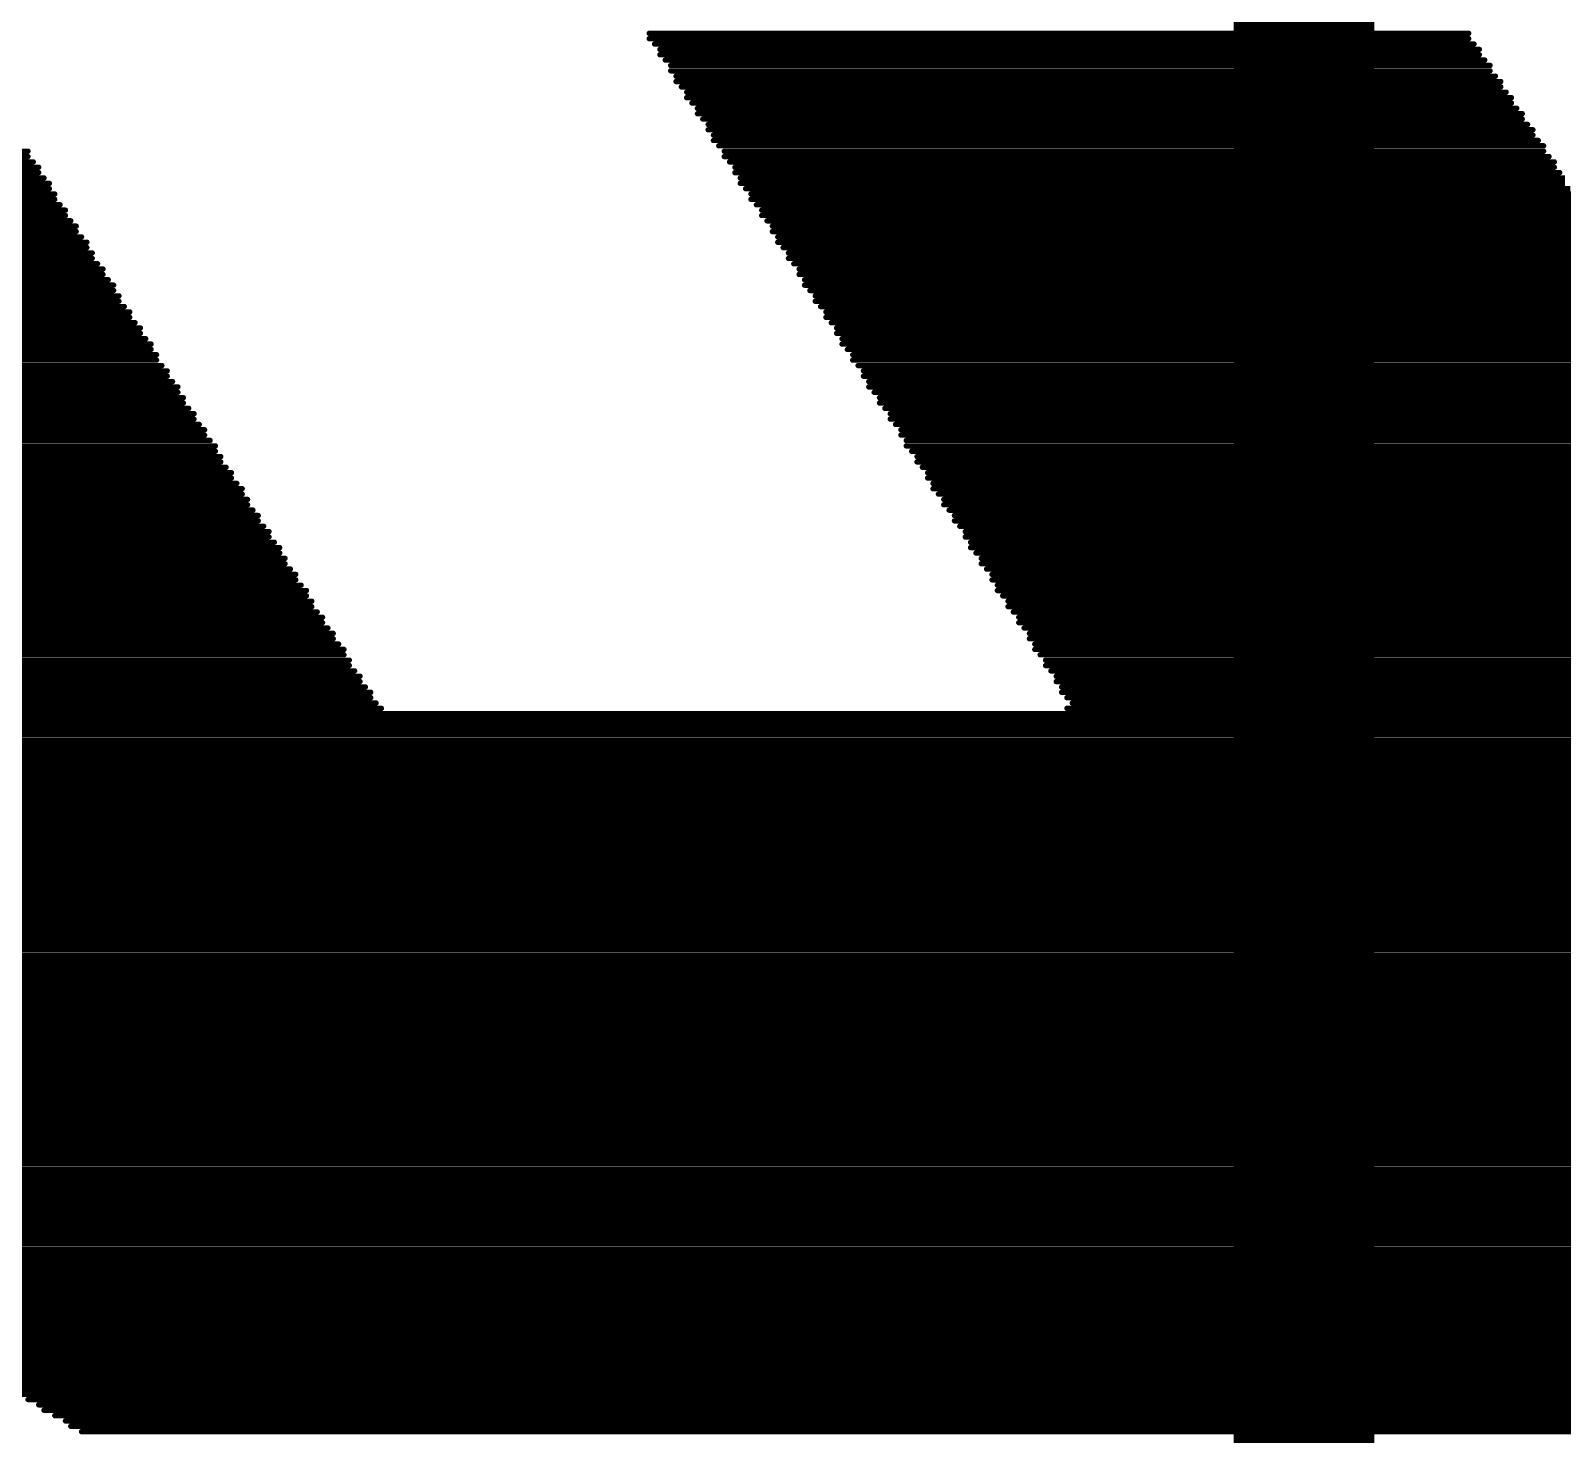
# Model space of a CAD drawing. Header units: millimetres. Extents: x -6 to 151, y -20 to 98.
# Drawn here: x 117.375 to 119.554, y 29.336 to 31.332 of the extents above; entities that cross this region are included whole.
import ezdxf

# ---------------------------------------------------------------- set-up
doc = ezdxf.new("R2010")
doc.units = ezdxf.units.MM
doc.layers.add('BottomOverlay', color=54, linetype='Continuous')
doc.layers.add('TopOverlay', color=2, linetype='Continuous')

# ---------------------------------------------------------------- blocks, each defined once
blk = doc.blocks.new('TSQFP50P1600X1600X120_100N_286')
at = {"layer": 'TopOverlay', "const_width": 0.2}
blk.add_lwpolyline([(-6.25, -6.25), (6.25, -6.25)], dxfattribs=at)

msp = doc.modelspace()

# ---------------------------------------------------------------- linework, layer by layer
at = {"layer": 'BottomOverlay', "const_width": 0.00762}
for points in [[(118.2552, 31.3284), (119.4211, 31.3284)], [(118.2552, 31.3208), (119.4211, 31.3208)], [(118.2628, 31.3131), (119.4287, 31.3131)], [(118.2704, 31.3055), (119.4363, 31.3055)], [(118.2704, 31.2979), (119.4363, 31.2979)], [(118.2781, 31.2903), (119.4439, 31.2903)], [(118.2857, 31.2827), (119.4515, 31.2827)], [(118.2857, 31.275), (119.4515, 31.275)], [(118.2933, 31.2674), (119.4592, 31.2674)], [(118.2933, 31.2598), (119.4668, 31.2598)], [(118.3009, 31.2522), (119.4668, 31.2522)], [(118.3085, 31.2446), (119.4744, 31.2446)], [(118.3085, 31.2369), (119.482, 31.2369)], [(118.3162, 31.2293), (119.482, 31.2293)], [(118.3238, 31.2217), (119.4896, 31.2217)], [(118.3238, 31.2141), (119.4973, 31.2141)], [(118.3314, 31.2065), (119.4973, 31.2065)], [(118.339, 31.1988), (119.5049, 31.1988)], [(118.339, 31.1912), (119.5125, 31.1912)], [(118.3466, 31.1836), (119.5125, 31.1836)], [(115.192, 31.1607), (117.3713, 31.1607)], [(118.3466, 31.176), (119.5201, 31.176)], [(118.3543, 31.1684), (119.5277, 31.1684)], [(118.3619, 31.1607), (119.5277, 31.1607)], [(115.192, 31.1531), (117.3713, 31.1531)], [(115.192, 31.1455), (117.3789, 31.1455)], [(118.3619, 31.1531), (119.5354, 31.1531)], [(118.3695, 31.1455), (119.543, 31.1455)], [(115.192, 31.1379), (117.3865, 31.1379)], [(115.192, 31.1303), (117.3865, 31.1303)], [(115.192, 31.1226), (117.3941, 31.1226)], [(118.3771, 31.1379), (119.543, 31.1379)], [(118.3771, 31.1303), (119.5506, 31.1303)], [(118.3847, 31.1226), (119.5582, 31.1226)], [(115.192, 31.115), (117.4018, 31.115)], [(115.192, 31.1074), (117.4018, 31.1074)], [(115.192, 31.0998), (117.4094, 31.0998)], [(118.3847, 31.115), (119.5582, 31.115)], [(118.3924, 31.1074), (119.5658, 31.1074)], [(118.4, 31.0998), (119.5735, 31.0998)], [(115.192, 31.0922), (117.4094, 31.0922)], [(115.192, 31.0845), (117.417, 31.0845)], [(115.192, 31.0769), (117.4246, 31.0769)], [(118.4, 31.0922), (119.5735, 31.0922)], [(118.4076, 31.0845), (119.5811, 31.0845)], [(118.4152, 31.0769), (119.5887, 31.0769)], [(115.192, 31.0693), (117.4246, 31.0693)], [(115.192, 31.0617), (117.4322, 31.0617)], [(115.192, 31.0541), (117.4399, 31.0541)], [(118.4152, 31.0693), (119.5887, 31.0693)], [(118.4228, 31.0617), (119.5963, 31.0617)], [(118.4305, 31.0541), (119.6039, 31.0541)], [(115.192, 31.0464), (117.4399, 31.0464)], [(115.192, 31.0388), (117.4475, 31.0388)], [(115.192, 31.0312), (117.4551, 31.0312)], [(118.4305, 31.0464), (119.6039, 31.0464)], [(118.4381, 31.0388), (119.6116, 31.0388)], [(118.4381, 31.0312), (119.6116, 31.0312)], [(115.192, 31.0236), (117.4551, 31.0236)], [(115.192, 31.016), (117.4627, 31.016)], [(115.192, 31.0083), (117.4627, 31.0083)], [(118.4457, 31.0236), (119.6192, 31.0236)], [(118.4533, 31.016), (119.6268, 31.016)], [(118.4533, 31.0083), (119.6268, 31.0083)], [(115.192, 31.0007), (117.4703, 31.0007)], [(115.192, 30.9931), (117.478, 30.9931)], [(118.4609, 31.0007), (119.6344, 31.0007)], [(118.4686, 30.9931), (119.642, 30.9931)], [(115.192, 30.9855), (117.478, 30.9855)], [(115.192, 30.9779), (117.4856, 30.9779)], [(115.192, 30.9702), (117.4932, 30.9702)], [(118.4686, 30.9855), (119.642, 30.9855)], [(118.4762, 30.9779), (119.6497, 30.9779)], [(118.4762, 30.9702), (119.6573, 30.9702)], [(115.192, 30.9626), (117.4932, 30.9626)], [(115.192, 30.955), (117.5008, 30.955)], [(115.192, 30.9474), (117.5008, 30.9474)], [(118.4838, 30.9626), (119.6573, 30.9626)], [(118.4914, 30.955), (119.6649, 30.955)], [(118.4914, 30.9474), (119.6725, 30.9474)], [(115.192, 30.9398), (117.5084, 30.9398)], [(115.192, 30.9321), (117.5161, 30.9321)], [(115.192, 30.9245), (117.5161, 30.9245)], [(118.499, 30.9398), (119.6725, 30.9398)], [(118.5067, 30.9321), (119.6801, 30.9321)], [(118.5067, 30.9245), (119.6878, 30.9245)], [(115.192, 30.9169), (117.5237, 30.9169)], [(115.192, 30.9093), (117.5313, 30.9093)], [(115.192, 30.9017), (117.5313, 30.9017)], [(118.5143, 30.9169), (119.6878, 30.9169)], [(118.5219, 30.9093), (119.6954, 30.9093)], [(118.5219, 30.9017), (119.703, 30.9017)], [(115.192, 30.894), (117.5389, 30.894)], [(115.192, 30.8864), (117.5465, 30.8864)], [(115.192, 30.8788), (117.5465, 30.8788)], [(118.5295, 30.894), (119.703, 30.894)], [(118.5295, 30.8864), (119.7106, 30.8864)], [(118.5371, 30.8788), (119.7182, 30.8788)], [(115.192, 30.8712), (117.5542, 30.8712)], [(115.192, 30.8636), (117.5542, 30.8636)], [(115.192, 30.8559), (117.5618, 30.8559)], [(118.5448, 30.8712), (119.7182, 30.8712)], [(118.5448, 30.8636), (119.7259, 30.8636)], [(118.5524, 30.8559), (119.7335, 30.8559)], [(115.192, 30.8483), (117.5694, 30.8483)], [(115.192, 30.8407), (117.5694, 30.8407)], [(118.56, 30.8483), (119.7335, 30.8483)], [(118.56, 30.8407), (119.7411, 30.8407)], [(115.192, 30.8331), (117.577, 30.8331)], [(115.192, 30.8255), (117.5846, 30.8255)], [(115.192, 30.8178), (117.5846, 30.8178)], [(118.5676, 30.8331), (119.7487, 30.8331)], [(118.5676, 30.8255), (119.7487, 30.8255)], [(118.5752, 30.8178), (119.7563, 30.8178)], [(115.192, 30.8102), (117.5923, 30.8102)], [(115.192, 30.8026), (117.5923, 30.8026)], [(115.192, 30.795), (117.5999, 30.795)], [(118.5829, 30.8102), (119.764, 30.8102)], [(118.5829, 30.8026), (119.764, 30.8026)], [(118.5905, 30.795), (119.7716, 30.795)], [(115.192, 30.7874), (117.6075, 30.7874)], [(115.192, 30.7797), (117.6075, 30.7797)], [(115.192, 30.7721), (117.6151, 30.7721)], [(118.5981, 30.7874), (119.7792, 30.7874)], [(118.5981, 30.7797), (119.7792, 30.7797)], [(118.6057, 30.7721), (119.7868, 30.7721)], [(115.192, 30.7645), (117.6227, 30.7645)], [(115.192, 30.7569), (117.6227, 30.7569)], [(115.192, 30.7493), (117.6304, 30.7493)], [(118.6133, 30.7645), (119.7944, 30.7645)], [(118.6133, 30.7569), (119.7944, 30.7569)], [(118.621, 30.7493), (119.8021, 30.7493)], [(115.192, 30.7416), (117.638, 30.7416)], [(115.192, 30.734), (117.638, 30.734)], [(115.192, 30.7264), (117.6456, 30.7264)], [(118.621, 30.7416), (119.8021, 30.7416)], [(118.6286, 30.734), (119.8097, 30.734)], [(118.6362, 30.7264), (119.8173, 30.7264)], [(115.192, 30.7188), (117.6456, 30.7188)], [(115.192, 30.7112), (117.6532, 30.7112)], [(115.192, 30.7035), (117.6608, 30.7035)], [(118.6362, 30.7188), (119.8173, 30.7188)], [(118.6438, 30.7112), (119.8249, 30.7112)], [(118.6514, 30.7035), (119.8325, 30.7035)], [(115.192, 30.6959), (117.6608, 30.6959)], [(115.192, 30.6883), (117.6685, 30.6883)], [(118.6514, 30.6959), (119.8325, 30.6959)], [(118.6591, 30.6883), (119.8402, 30.6883)], [(115.192, 30.6807), (117.6761, 30.6807)], [(115.192, 30.6731), (117.6761, 30.6731)], [(115.192, 30.6654), (117.6837, 30.6654)], [(118.6591, 30.6807), (119.8478, 30.6807)], [(118.6667, 30.6731), (119.8478, 30.6731)], [(118.6743, 30.6654), (119.8554, 30.6654)], [(115.192, 30.6578), (117.6837, 30.6578)], [(115.192, 30.6502), (117.6913, 30.6502)], [(115.192, 30.6426), (117.6989, 30.6426)], [(118.6743, 30.6578), (119.863, 30.6578)], [(118.6819, 30.6502), (119.863, 30.6502)], [(118.6895, 30.6426), (119.8706, 30.6426)], [(115.2072, 30.635), (117.6989, 30.635)], [(115.2224, 30.6273), (117.7066, 30.6273)], [(115.2301, 30.6197), (117.7142, 30.6197)], [(118.6895, 30.635), (119.8783, 30.635)], [(118.6972, 30.6273), (119.8783, 30.6273)], [(118.7048, 30.6197), (119.8859, 30.6197)], [(115.2453, 30.6121), (117.7142, 30.6121)], [(115.2605, 30.6045), (117.7218, 30.6045)], [(115.2682, 30.5969), (117.7294, 30.5969)], [(118.7048, 30.6121), (119.8935, 30.6121)], [(118.7124, 30.6045), (119.8935, 30.6045)], [(118.7124, 30.5969), (119.9011, 30.5969)], [(115.2834, 30.5892), (117.7294, 30.5892)], [(115.2986, 30.5816), (117.737, 30.5816)], [(115.3139, 30.574), (117.737, 30.574)], [(118.72, 30.5892), (119.9087, 30.5892)], [(118.7276, 30.5816), (119.9087, 30.5816)], [(118.7276, 30.574), (119.9164, 30.574)], [(115.3215, 30.5664), (117.7447, 30.5664)], [(115.3367, 30.5588), (117.7523, 30.5588)], [(115.352, 30.5511), (117.7523, 30.5511)], [(118.7353, 30.5664), (119.924, 30.5664)], [(118.7429, 30.5588), (119.924, 30.5588)], [(118.7429, 30.5511), (119.9316, 30.5511)], [(115.3672, 30.5435), (117.7599, 30.5435)], [(115.3748, 30.5359), (117.7675, 30.5359)], [(118.7505, 30.5435), (119.9392, 30.5435)], [(118.7505, 30.5359), (119.9392, 30.5359)], [(115.3901, 30.5283), (117.7675, 30.5283)], [(115.4053, 30.5207), (117.7751, 30.5207)], [(115.4129, 30.513), (117.7751, 30.513)], [(118.7581, 30.5283), (119.9468, 30.5283)], [(118.7657, 30.5207), (119.9545, 30.5207)], [(118.7657, 30.513), (119.9545, 30.513)], [(115.4282, 30.5054), (117.7828, 30.5054)], [(115.4434, 30.4978), (117.7904, 30.4978)], [(115.4587, 30.4902), (117.7904, 30.4902)], [(118.7734, 30.5054), (119.9621, 30.5054)], [(118.781, 30.4978), (119.9697, 30.4978)], [(118.781, 30.4902), (119.9773, 30.4902)], [(115.4663, 30.4826), (117.798, 30.4826)], [(115.4815, 30.4749), (117.8056, 30.4749)], [(115.4968, 30.4673), (117.8056, 30.4673)], [(118.7886, 30.4826), (122.37, 30.4826)], [(118.7962, 30.4749), (122.3624, 30.4749)], [(118.7962, 30.4673), (122.3471, 30.4673)], [(115.512, 30.4597), (117.8132, 30.4597)], [(115.5196, 30.4521), (117.8209, 30.4521)], [(115.5349, 30.4445), (117.8209, 30.4445)], [(118.8038, 30.4597), (122.3319, 30.4597)], [(118.8038, 30.4521), (122.3167, 30.4521)], [(118.8115, 30.4445), (122.309, 30.4445)], [(115.5501, 30.4368), (117.8285, 30.4368)], [(115.5653, 30.4292), (117.8285, 30.4292)], [(115.573, 30.4216), (117.8361, 30.4216)], [(118.8191, 30.4368), (122.2938, 30.4368)], [(118.8191, 30.4292), (122.2786, 30.4292)], [(118.8267, 30.4216), (122.2633, 30.4216)], [(115.5882, 30.414), (117.8437, 30.414)], [(115.6034, 30.4064), (117.8437, 30.4064)], [(115.6111, 30.3987), (117.8513, 30.3987)], [(118.8343, 30.414), (122.2557, 30.414)], [(118.8343, 30.4064), (122.2405, 30.4064)], [(118.8419, 30.3987), (122.2252, 30.3987)], [(115.6263, 30.3911), (117.859, 30.3911)], [(115.6415, 30.3835), (117.859, 30.3835)], [(118.8419, 30.3911), (122.2176, 30.3911)], [(118.8496, 30.3835), (122.2024, 30.3835)], [(115.6568, 30.3759), (117.8666, 30.3759)], [(115.6644, 30.3683), (117.8742, 30.3683)], [(115.6796, 30.3606), (122.1643, 30.3606)], [(118.8496, 30.3683), (122.1719, 30.3683)], [(118.8572, 30.3759), (122.1871, 30.3759)], [(115.6949, 30.353), (122.149, 30.353)], [(115.7101, 30.3454), (122.1338, 30.3454)], [(115.7177, 30.3378), (122.1185, 30.3378)], [(115.733, 30.3302), (122.1109, 30.3302)], [(115.7482, 30.3225), (122.0957, 30.3225)], [(115.7635, 30.3149), (122.0804, 30.3149)], [(115.7711, 30.3073), (122.0652, 30.3073)], [(115.7863, 30.2997), (122.0576, 30.2997)], [(115.8016, 30.2921), (122.0423, 30.2921)], [(115.8092, 30.2844), (122.0271, 30.2844)], [(115.8244, 30.2768), (122.0195, 30.2768)], [(115.8397, 30.2692), (122.0042, 30.2692)], [(115.8549, 30.2616), (121.989, 30.2616)], [(115.8625, 30.254), (121.9738, 30.254)], [(115.8778, 30.2463), (121.9661, 30.2463)], [(115.893, 30.2387), (121.9509, 30.2387)], [(115.9082, 30.2311), (121.9357, 30.2311)], [(115.9159, 30.2235), (121.9204, 30.2235)], [(115.9311, 30.2159), (121.9128, 30.2159)], [(115.9463, 30.2082), (121.8976, 30.2082)], [(115.9616, 30.2006), (121.8823, 30.2006)], [(115.9692, 30.193), (121.8671, 30.193)], [(115.9844, 30.1854), (121.8595, 30.1854)], [(115.9997, 30.1778), (121.8442, 30.1778)], [(116.0073, 30.1701), (121.829, 30.1701)], [(116.0225, 30.1625), (121.8214, 30.1625)], [(116.0378, 30.1549), (121.8061, 30.1549)], [(116.053, 30.1473), (121.7909, 30.1473)], [(116.0606, 30.1397), (121.7756, 30.1397)], [(116.0759, 30.132), (121.768, 30.132)], [(116.0911, 30.1244), (121.7528, 30.1244)], [(116.1064, 30.1168), (121.7375, 30.1168)], [(116.114, 30.1092), (121.7223, 30.1092)], [(116.1292, 30.1016), (121.7147, 30.1016)], [(116.1445, 30.0939), (121.6994, 30.0939)], [(116.1521, 30.0863), (121.6842, 30.0863)], [(116.1673, 30.0787), (121.669, 30.0787)], [(116.1826, 30.0711), (121.6613, 30.0711)], [(116.1978, 30.0635), (121.6461, 30.0635)], [(116.2054, 30.0558), (121.6309, 30.0558)], [(116.2207, 30.0482), (121.6232, 30.0482)], [(116.2359, 30.0406), (121.608, 30.0406)], [(116.2511, 30.033), (121.5928, 30.033)], [(116.2588, 30.0254), (121.5775, 30.0254)], [(116.274, 30.0177), (121.5699, 30.0177)], [(116.2892, 30.0101), (121.5547, 30.0101)], [(116.3045, 30.0025), (121.5394, 30.0025)], [(116.3121, 29.9949), (121.5242, 29.9949)], [(116.3273, 29.9873), (121.5166, 29.9873)], [(116.3426, 29.9796), (121.5013, 29.9796)], [(116.3502, 29.972), (121.4861, 29.972)], [(116.3654, 29.9644), (121.4785, 29.9644)], [(116.3807, 29.9568), (121.4632, 29.9568)], [(116.3959, 29.9492), (121.448, 29.9492)], [(116.4035, 29.9415), (121.4327, 29.9415)], [(116.4188, 29.9339), (121.4251, 29.9339)], [(116.434, 29.9263), (121.4099, 29.9263)], [(116.4493, 29.9187), (121.3946, 29.9187)], [(116.4569, 29.9111), (121.3794, 29.9111)], [(116.4721, 29.9034), (121.3718, 29.9034)], [(116.4874, 29.8958), (121.3565, 29.8958)], [(116.5026, 29.8882), (121.3413, 29.8882)], [(116.5102, 29.8806), (121.3261, 29.8806)], [(116.5255, 29.873), (121.3184, 29.873)], [(116.5407, 29.8653), (121.3032, 29.8653)], [(116.5483, 29.8577), (121.288, 29.8577)], [(116.5636, 29.8501), (121.2803, 29.8501)], [(116.5788, 29.8425), (121.2651, 29.8425)], [(116.594, 29.8349), (121.2499, 29.8349)], [(116.6017, 29.8272), (121.2346, 29.8272)], [(116.6169, 29.8196), (121.227, 29.8196)], [(116.6321, 29.812), (121.2118, 29.812)], [(116.6474, 29.8044), (121.1965, 29.8044)], [(116.655, 29.7968), (121.1813, 29.7968)], [(116.6702, 29.7891), (121.1737, 29.7891)], [(116.6855, 29.7815), (121.1584, 29.7815)], [(116.6931, 29.7739), (121.1432, 29.7739)], [(116.7083, 29.7663), (121.1279, 29.7663)], [(116.7236, 29.7587), (121.1203, 29.7587)], [(116.7388, 29.751), (121.1051, 29.751)], [(116.7464, 29.7434), (121.0898, 29.7434)], [(116.7617, 29.7358), (121.0822, 29.7358)], [(116.7769, 29.7282), (121.067, 29.7282)], [(116.7922, 29.7206), (121.0517, 29.7206)], [(116.7998, 29.7129), (121.0365, 29.7129)], [(116.815, 29.7053), (121.0289, 29.7053)], [(116.8303, 29.6977), (121.0136, 29.6977)], [(116.8455, 29.6901), (120.9984, 29.6901)], [(116.8531, 29.6825), (120.9832, 29.6825)], [(116.8684, 29.6748), (120.9755, 29.6748)], [(116.8836, 29.6672), (120.9603, 29.6672)], [(116.8912, 29.6596), (120.9451, 29.6596)], [(116.9065, 29.652), (120.9298, 29.652)], [(116.9217, 29.6444), (120.9222, 29.6444)], [(116.9369, 29.6367), (120.907, 29.6367)], [(116.9446, 29.6291), (120.8917, 29.6291)], [(116.9598, 29.6215), (120.8841, 29.6215)], [(116.975, 29.6139), (120.8689, 29.6139)], [(116.9903, 29.6063), (120.8536, 29.6063)], [(116.9979, 29.5986), (120.8384, 29.5986)], [(117.0131, 29.591), (120.8308, 29.591)], [(117.0284, 29.5834), (120.8155, 29.5834)], [(117.0436, 29.5758), (120.8003, 29.5758)], [(117.0512, 29.5682), (120.785, 29.5682)], [(117.0665, 29.5605), (120.7774, 29.5605)], [(117.0817, 29.5529), (120.7622, 29.5529)], [(117.0893, 29.5453), (120.7469, 29.5453)], [(117.1046, 29.5377), (120.7393, 29.5377)], [(117.1198, 29.5301), (120.7241, 29.5301)], [(117.1351, 29.5224), (120.7088, 29.5224)], [(117.1427, 29.5148), (120.6936, 29.5148)], [(117.1579, 29.5072), (120.686, 29.5072)], [(117.1732, 29.4996), (120.6707, 29.4996)], [(117.1884, 29.492), (120.6555, 29.492)], [(117.196, 29.4843), (120.6403, 29.4843)], [(117.2113, 29.4767), (120.6326, 29.4767)], [(117.2265, 29.4691), (120.6174, 29.4691)], [(117.2417, 29.4615), (120.6022, 29.4615)], [(117.2494, 29.4539), (120.5869, 29.4539)], [(117.2646, 29.4462), (120.5793, 29.4462)], [(117.2798, 29.4386), (120.5641, 29.4386)], [(117.2875, 29.431), (120.5488, 29.431)], [(117.3027, 29.4234), (120.5412, 29.4234)], [(117.3179, 29.4158), (120.526, 29.4158)], [(117.3332, 29.4081), (120.5107, 29.4081)], [(117.3408, 29.4005), (120.4955, 29.4005)], [(117.356, 29.3929), (120.4879, 29.3929)], [(117.3713, 29.3853), (120.4726, 29.3853)], [(117.3865, 29.3777), (120.4574, 29.3777)], [(117.3941, 29.37), (120.4421, 29.37)], [(117.4094, 29.3624), (120.4345, 29.3624)], [(117.4246, 29.3548), (120.4193, 29.3548)], [(117.4322, 29.3472), (120.404, 29.3472)], [(117.4475, 29.3396), (120.3888, 29.3396)]]:
    msp.add_lwpolyline(points, dxfattribs=at)
at = {"layer": 'BottomOverlay', "const_width": 0.00381}
for points in [[(118.2533, 31.3284, 1), (118.2571, 31.3284, 1)], [(118.2533, 31.3208, 1), (118.2571, 31.3208, 1)], [(118.2609, 31.3131, 1), (118.2647, 31.3131, 1)], [(119.4191, 31.3284, 1), (119.423, 31.3284, 1)], [(119.4191, 31.3208, 1), (119.423, 31.3208, 1)], [(119.4268, 31.3131, 1), (119.4306, 31.3131, 1)], [(118.2685, 31.3055, 1), (118.2723, 31.3055, 1)], [(118.2685, 31.2979, 1), (118.2723, 31.2979, 1)], [(119.4344, 31.3055, 1), (119.4382, 31.3055, 1)], [(119.4344, 31.2979, 1), (119.4382, 31.2979, 1)], [(118.2761, 31.2903, 1), (118.28, 31.2903, 1)], [(118.2838, 31.2827, 1), (118.2876, 31.2827, 1)], [(118.2838, 31.275, 1), (118.2876, 31.275, 1)], [(119.442, 31.2903, 1), (119.4458, 31.2903, 1)], [(119.4496, 31.2827, 1), (119.4534, 31.2827, 1)], [(119.4496, 31.275, 1), (119.4534, 31.275, 1)], [(118.2914, 31.2674, 1), (118.2952, 31.2674, 1)], [(118.2914, 31.2598, 1), (118.2952, 31.2598, 1)], [(118.299, 31.2522, 1), (118.3028, 31.2522, 1)], [(119.4572, 31.2674, 1), (119.4611, 31.2674, 1)], [(119.4649, 31.2598, 1), (119.4687, 31.2598, 1)], [(119.4649, 31.2522, 1), (119.4687, 31.2522, 1)], [(118.3066, 31.2446, 1), (118.3104, 31.2446, 1)], [(118.3066, 31.2369, 1), (118.3104, 31.2369, 1)], [(118.3142, 31.2293, 1), (118.3181, 31.2293, 1)], [(119.4725, 31.2446, 1), (119.4763, 31.2446, 1)], [(119.4801, 31.2369, 1), (119.4839, 31.2369, 1)], [(119.4801, 31.2293, 1), (119.4839, 31.2293, 1)], [(118.3219, 31.2217, 1), (118.3257, 31.2217, 1)], [(118.3219, 31.2141, 1), (118.3257, 31.2141, 1)], [(118.3295, 31.2065, 1), (118.3333, 31.2065, 1)], [(119.4877, 31.2217, 1), (119.4915, 31.2217, 1)], [(119.4953, 31.2141, 1), (119.4992, 31.2141, 1)], [(119.4953, 31.2065, 1), (119.4992, 31.2065, 1)], [(118.3371, 31.1988, 1), (118.3409, 31.1988, 1)], [(118.3371, 31.1912, 1), (118.3409, 31.1912, 1)], [(118.3447, 31.1836, 1), (118.3485, 31.1836, 1)], [(119.503, 31.1988, 1), (119.5068, 31.1988, 1)], [(119.5106, 31.1912, 1), (119.5144, 31.1912, 1)], [(119.5106, 31.1836, 1), (119.5144, 31.1836, 1)], [(117.3694, 31.1607, 1), (117.3732, 31.1607, 1)], [(118.3447, 31.176, 1), (118.3485, 31.176, 1)], [(118.3523, 31.1684, 1), (118.3562, 31.1684, 1)], [(118.36, 31.1607, 1), (118.3638, 31.1607, 1)], [(119.5182, 31.176, 1), (119.522, 31.176, 1)], [(119.5258, 31.1684, 1), (119.5296, 31.1684, 1)], [(119.5258, 31.1607, 1), (119.5296, 31.1607, 1)], [(117.3694, 31.1531, 1), (117.3732, 31.1531, 1)], [(117.377, 31.1455, 1), (117.3808, 31.1455, 1)], [(118.36, 31.1531, 1), (118.3638, 31.1531, 1)], [(118.3676, 31.1455, 1), (118.3714, 31.1455, 1)], [(119.5334, 31.1531, 1), (119.5373, 31.1531, 1)], [(119.5411, 31.1455, 1), (119.5449, 31.1455, 1)], [(117.3846, 31.1379, 1), (117.3884, 31.1379, 1)], [(117.3846, 31.1303, 1), (117.3884, 31.1303, 1)], [(117.3922, 31.1226, 1), (117.396, 31.1226, 1)], [(118.3752, 31.1379, 1), (118.379, 31.1379, 1)], [(118.3752, 31.1303, 1), (118.379, 31.1303, 1)], [(118.3828, 31.1226, 1), (118.3866, 31.1226, 1)], [(119.5411, 31.1379, 1), (119.5449, 31.1379, 1)], [(119.5487, 31.1303, 1), (119.5525, 31.1303, 1)], [(117.3998, 31.115, 1), (117.4037, 31.115, 1)], [(117.3998, 31.1074, 1), (117.4037, 31.1074, 1)], [(117.4075, 31.0998, 1), (117.4113, 31.0998, 1)], [(118.3828, 31.115, 1), (118.3866, 31.115, 1)], [(118.3904, 31.1074, 1), (118.3943, 31.1074, 1)], [(118.3981, 31.0998, 1), (118.4019, 31.0998, 1)], [(117.4075, 31.0922, 1), (117.4113, 31.0922, 1)], [(117.4151, 31.0845, 1), (117.4189, 31.0845, 1)], [(117.4227, 31.0769, 1), (117.4265, 31.0769, 1)], [(118.3981, 31.0922, 1), (118.4019, 31.0922, 1)], [(118.4057, 31.0845, 1), (118.4095, 31.0845, 1)], [(118.4133, 31.0769, 1), (118.4171, 31.0769, 1)], [(117.4227, 31.0693, 1), (117.4265, 31.0693, 1)], [(117.4303, 31.0617, 1), (117.4341, 31.0617, 1)], [(117.4379, 31.0541, 1), (117.4418, 31.0541, 1)], [(118.4133, 31.0693, 1), (118.4171, 31.0693, 1)], [(118.4209, 31.0617, 1), (118.4247, 31.0617, 1)], [(118.4285, 31.0541, 1), (118.4324, 31.0541, 1)], [(117.4379, 31.0464, 1), (117.4418, 31.0464, 1)], [(117.4456, 31.0388, 1), (117.4494, 31.0388, 1)], [(117.4532, 31.0312, 1), (117.457, 31.0312, 1)], [(118.4285, 31.0464, 1), (118.4324, 31.0464, 1)], [(118.4362, 31.0388, 1), (118.44, 31.0388, 1)], [(118.4362, 31.0312, 1), (118.44, 31.0312, 1)], [(117.4532, 31.0236, 1), (117.457, 31.0236, 1)], [(117.4608, 31.016, 1), (117.4646, 31.016, 1)], [(117.4608, 31.0083, 1), (117.4646, 31.0083, 1)], [(118.4438, 31.0236, 1), (118.4476, 31.0236, 1)], [(118.4514, 31.016, 1), (118.4552, 31.016, 1)], [(118.4514, 31.0083, 1), (118.4552, 31.0083, 1)], [(117.4684, 31.0007, 1), (117.4722, 31.0007, 1)], [(117.476, 30.9931, 1), (117.4799, 30.9931, 1)], [(118.459, 31.0007, 1), (118.4628, 31.0007, 1)], [(118.4666, 30.9931, 1), (118.4705, 30.9931, 1)], [(117.476, 30.9855, 1), (117.4799, 30.9855, 1)], [(117.4837, 30.9779, 1), (117.4875, 30.9779, 1)], [(117.4913, 30.9702, 1), (117.4951, 30.9702, 1)], [(118.4666, 30.9855, 1), (118.4705, 30.9855, 1)], [(118.4743, 30.9779, 1), (118.4781, 30.9779, 1)], [(118.4743, 30.9702, 1), (118.4781, 30.9702, 1)], [(117.4913, 30.9626, 1), (117.4951, 30.9626, 1)], [(117.4989, 30.955, 1), (117.5027, 30.955, 1)], [(117.4989, 30.9474, 1), (117.5027, 30.9474, 1)], [(118.4819, 30.9626, 1), (118.4857, 30.9626, 1)], [(118.4895, 30.955, 1), (118.4933, 30.955, 1)], [(118.4895, 30.9474, 1), (118.4933, 30.9474, 1)], [(117.5065, 30.9398, 1), (117.5103, 30.9398, 1)], [(117.5141, 30.9321, 1), (117.518, 30.9321, 1)], [(117.5141, 30.9245, 1), (117.518, 30.9245, 1)], [(118.4971, 30.9398, 1), (118.5009, 30.9398, 1)], [(118.5047, 30.9321, 1), (118.5086, 30.9321, 1)], [(118.5047, 30.9245, 1), (118.5086, 30.9245, 1)], [(117.5218, 30.9169, 1), (117.5256, 30.9169, 1)], [(117.5294, 30.9093, 1), (117.5332, 30.9093, 1)], [(117.5294, 30.9017, 1), (117.5332, 30.9017, 1)], [(118.5124, 30.9169, 1), (118.5162, 30.9169, 1)], [(118.52, 30.9093, 1), (118.5238, 30.9093, 1)], [(118.52, 30.9017, 1), (118.5238, 30.9017, 1)], [(117.537, 30.894, 1), (117.5408, 30.894, 1)], [(117.5446, 30.8864, 1), (117.5484, 30.8864, 1)], [(117.5446, 30.8788, 1), (117.5484, 30.8788, 1)], [(118.5276, 30.894, 1), (118.5314, 30.894, 1)], [(118.5276, 30.8864, 1), (118.5314, 30.8864, 1)], [(118.5352, 30.8788, 1), (118.539, 30.8788, 1)], [(117.5522, 30.8712, 1), (117.5561, 30.8712, 1)], [(117.5522, 30.8636, 1), (117.5561, 30.8636, 1)], [(117.5599, 30.8559, 1), (117.5637, 30.8559, 1)], [(118.5428, 30.8712, 1), (118.5467, 30.8712, 1)], [(118.5428, 30.8636, 1), (118.5467, 30.8636, 1)], [(118.5505, 30.8559, 1), (118.5543, 30.8559, 1)], [(117.5675, 30.8483, 1), (117.5713, 30.8483, 1)], [(117.5675, 30.8407, 1), (117.5713, 30.8407, 1)], [(118.5581, 30.8483, 1), (118.5619, 30.8483, 1)], [(118.5581, 30.8407, 1), (118.5619, 30.8407, 1)], [(117.5751, 30.8331, 1), (117.5789, 30.8331, 1)], [(117.5827, 30.8255, 1), (117.5865, 30.8255, 1)], [(117.5827, 30.8178, 1), (117.5865, 30.8178, 1)], [(118.5657, 30.8331, 1), (118.5695, 30.8331, 1)], [(118.5657, 30.8255, 1), (118.5695, 30.8255, 1)], [(118.5733, 30.8178, 1), (118.5771, 30.8178, 1)], [(117.5903, 30.8102, 1), (117.5942, 30.8102, 1)], [(117.5903, 30.8026, 1), (117.5942, 30.8026, 1)], [(117.598, 30.795, 1), (117.6018, 30.795, 1)], [(118.5809, 30.8102, 1), (118.5848, 30.8102, 1)], [(118.5809, 30.8026, 1), (118.5848, 30.8026, 1)], [(118.5886, 30.795, 1), (118.5924, 30.795, 1)], [(117.6056, 30.7874, 1), (117.6094, 30.7874, 1)], [(117.6056, 30.7797, 1), (117.6094, 30.7797, 1)], [(117.6132, 30.7721, 1), (117.617, 30.7721, 1)], [(118.5962, 30.7874, 1), (118.6, 30.7874, 1)], [(118.5962, 30.7797, 1), (118.6, 30.7797, 1)], [(118.6038, 30.7721, 1), (118.6076, 30.7721, 1)], [(117.6208, 30.7645, 1), (117.6246, 30.7645, 1)], [(117.6208, 30.7569, 1), (117.6246, 30.7569, 1)], [(117.6284, 30.7493, 1), (117.6323, 30.7493, 1)], [(118.6114, 30.7645, 1), (118.6152, 30.7645, 1)], [(118.6114, 30.7569, 1), (118.6152, 30.7569, 1)], [(118.619, 30.7493, 1), (118.6229, 30.7493, 1)], [(117.6361, 30.7416, 1), (117.6399, 30.7416, 1)], [(117.6361, 30.734, 1), (117.6399, 30.734, 1)], [(117.6437, 30.7264, 1), (117.6475, 30.7264, 1)], [(118.619, 30.7416, 1), (118.6229, 30.7416, 1)], [(118.6267, 30.734, 1), (118.6305, 30.734, 1)], [(118.6343, 30.7264, 1), (118.6381, 30.7264, 1)], [(117.6437, 30.7188, 1), (117.6475, 30.7188, 1)], [(117.6513, 30.7112, 1), (117.6551, 30.7112, 1)], [(117.6589, 30.7035, 1), (117.6627, 30.7035, 1)], [(118.6343, 30.7188, 1), (118.6381, 30.7188, 1)], [(118.6419, 30.7112, 1), (118.6457, 30.7112, 1)], [(118.6495, 30.7035, 1), (118.6533, 30.7035, 1)], [(117.6589, 30.6959, 1), (117.6627, 30.6959, 1)], [(117.6665, 30.6883, 1), (117.6704, 30.6883, 1)], [(118.6495, 30.6959, 1), (118.6533, 30.6959, 1)], [(118.6571, 30.6883, 1), (118.661, 30.6883, 1)], [(117.6742, 30.6807, 1), (117.678, 30.6807, 1)], [(117.6742, 30.6731, 1), (117.678, 30.6731, 1)], [(117.6818, 30.6654, 1), (117.6856, 30.6654, 1)], [(118.6571, 30.6807, 1), (118.661, 30.6807, 1)], [(118.6648, 30.6731, 1), (118.6686, 30.6731, 1)], [(118.6724, 30.6654, 1), (118.6762, 30.6654, 1)], [(117.6818, 30.6578, 1), (117.6856, 30.6578, 1)], [(117.6894, 30.6502, 1), (117.6932, 30.6502, 1)], [(117.697, 30.6426, 1), (117.7008, 30.6426, 1)], [(118.6724, 30.6578, 1), (118.6762, 30.6578, 1)], [(118.68, 30.6502, 1), (118.6838, 30.6502, 1)], [(118.6876, 30.6426, 1), (118.6914, 30.6426, 1)], [(117.697, 30.635, 1), (117.7008, 30.635, 1)], [(117.7046, 30.6273, 1), (117.7085, 30.6273, 1)], [(117.7123, 30.6197, 1), (117.7161, 30.6197, 1)], [(118.6876, 30.635, 1), (118.6914, 30.635, 1)], [(118.6952, 30.6273, 1), (118.6991, 30.6273, 1)], [(118.7029, 30.6197, 1), (118.7067, 30.6197, 1)], [(117.7123, 30.6121, 1), (117.7161, 30.6121, 1)], [(117.7199, 30.6045, 1), (117.7237, 30.6045, 1)], [(117.7275, 30.5969, 1), (117.7313, 30.5969, 1)], [(118.7029, 30.6121, 1), (118.7067, 30.6121, 1)], [(118.7105, 30.6045, 1), (118.7143, 30.6045, 1)], [(118.7105, 30.5969, 1), (118.7143, 30.5969, 1)], [(117.7275, 30.5892, 1), (117.7313, 30.5892, 1)], [(117.7351, 30.5816, 1), (117.7389, 30.5816, 1)], [(117.7351, 30.574, 1), (117.7389, 30.574, 1)], [(118.7181, 30.5892, 1), (118.7219, 30.5892, 1)], [(118.7257, 30.5816, 1), (118.7295, 30.5816, 1)], [(118.7257, 30.574, 1), (118.7295, 30.574, 1)], [(117.7427, 30.5664, 1), (117.7466, 30.5664, 1)], [(117.7504, 30.5588, 1), (117.7542, 30.5588, 1)], [(117.7504, 30.5511, 1), (117.7542, 30.5511, 1)], [(118.7333, 30.5664, 1), (118.7372, 30.5664, 1)], [(118.741, 30.5588, 1), (118.7448, 30.5588, 1)], [(118.741, 30.5511, 1), (118.7448, 30.5511, 1)], [(117.758, 30.5435, 1), (117.7618, 30.5435, 1)], [(117.7656, 30.5359, 1), (117.7694, 30.5359, 1)], [(118.7486, 30.5435, 1), (118.7524, 30.5435, 1)], [(118.7486, 30.5359, 1), (118.7524, 30.5359, 1)], [(117.7656, 30.5283, 1), (117.7694, 30.5283, 1)], [(117.7732, 30.5207, 1), (117.777, 30.5207, 1)], [(117.7732, 30.513, 1), (117.777, 30.513, 1)], [(118.7562, 30.5283, 1), (118.76, 30.5283, 1)], [(118.7638, 30.5207, 1), (118.7676, 30.5207, 1)], [(118.7638, 30.513, 1), (118.7676, 30.513, 1)], [(117.7808, 30.5054, 1), (117.7847, 30.5054, 1)], [(117.7885, 30.4978, 1), (117.7923, 30.4978, 1)], [(117.7885, 30.4902, 1), (117.7923, 30.4902, 1)], [(118.7714, 30.5054, 1), (118.7753, 30.5054, 1)], [(118.7791, 30.4978, 1), (118.7829, 30.4978, 1)], [(118.7791, 30.4902, 1), (118.7829, 30.4902, 1)], [(117.7961, 30.4826, 1), (117.7999, 30.4826, 1)], [(117.8037, 30.4749, 1), (117.8075, 30.4749, 1)], [(117.8037, 30.4673, 1), (117.8075, 30.4673, 1)], [(118.7867, 30.4826, 1), (118.7905, 30.4826, 1)], [(118.7943, 30.4749, 1), (118.7981, 30.4749, 1)], [(118.7943, 30.4673, 1), (118.7981, 30.4673, 1)], [(117.8113, 30.4597, 1), (117.8151, 30.4597, 1)], [(117.8189, 30.4521, 1), (117.8228, 30.4521, 1)], [(117.8189, 30.4445, 1), (117.8228, 30.4445, 1)], [(118.8019, 30.4597, 1), (118.8057, 30.4597, 1)], [(118.8019, 30.4521, 1), (118.8057, 30.4521, 1)], [(118.8095, 30.4445, 1), (118.8134, 30.4445, 1)], [(117.8266, 30.4368, 1), (117.8304, 30.4368, 1)], [(117.8266, 30.4292, 1), (117.8304, 30.4292, 1)], [(117.8342, 30.4216, 1), (117.838, 30.4216, 1)], [(118.8172, 30.4368, 1), (118.821, 30.4368, 1)], [(118.8172, 30.4292, 1), (118.821, 30.4292, 1)], [(118.8248, 30.4216, 1), (118.8286, 30.4216, 1)], [(117.8418, 30.414, 1), (117.8456, 30.414, 1)], [(117.8418, 30.4064, 1), (117.8456, 30.4064, 1)], [(117.8494, 30.3987, 1), (117.8532, 30.3987, 1)], [(118.8324, 30.414, 1), (118.8362, 30.414, 1)], [(118.8324, 30.4064, 1), (118.8362, 30.4064, 1)], [(118.84, 30.3987, 1), (118.8438, 30.3987, 1)], [(117.857, 30.3911, 1), (117.8609, 30.3911, 1)], [(117.857, 30.3835, 1), (117.8609, 30.3835, 1)], [(118.84, 30.3911, 1), (118.8438, 30.3911, 1)], [(118.8476, 30.3835, 1), (118.8515, 30.3835, 1)], [(117.8647, 30.3759, 1), (117.8685, 30.3759, 1)], [(117.8723, 30.3683, 1), (117.8761, 30.3683, 1)], [(118.8476, 30.3683, 1), (118.8515, 30.3683, 1)], [(118.8553, 30.3759, 1), (118.8591, 30.3759, 1)], [(117.3694, 29.3853, 1), (117.3732, 29.3853, 1)], [(117.3846, 29.3777, 1), (117.3884, 29.3777, 1)], [(117.3922, 29.37, 1), (117.396, 29.37, 1)], [(117.4075, 29.3624, 1), (117.4113, 29.3624, 1)], [(117.4227, 29.3548, 1), (117.4265, 29.3548, 1)], [(117.4303, 29.3472, 1), (117.4341, 29.3472, 1)], [(117.4456, 29.3396, 1), (117.4494, 29.3396, 1)]]:
    msp.add_lwpolyline(points, format="xyb", close=True, dxfattribs=at)

# ---------------------------------------------------------------- block references
at = {"rotation": 90}
msp.add_blockref('TSQFP50P1600X1600X120_100N_286', (112.9367, 29.4949), dxfattribs=at)

doc.saveas('drawing.dxf')
